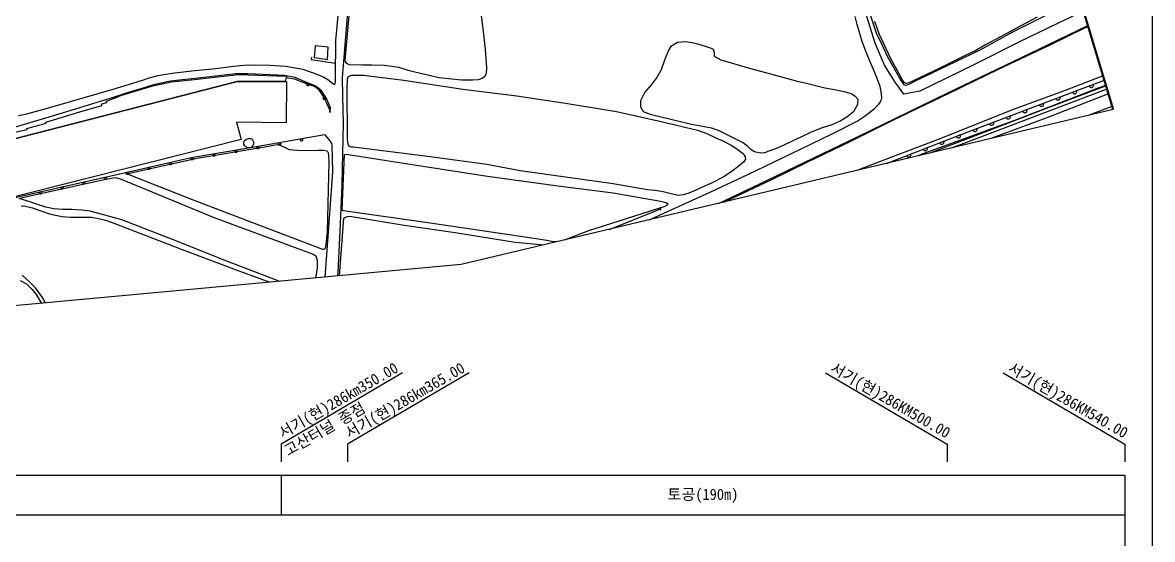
# Model space of a CAD drawing. Header units: millimetres. Extents: x 9574 to 10370, y 1103 to 1809.
# Drawn here: x 10115.5 to 10369.9, y 1347.4 to 1463.8 of the extents above; entities that cross this region are included whole.
import ezdxf
from ezdxf.enums import TextEntityAlignment as Align
from ezdxf.xclip import XClip

# ---------------------------------------------------------------- set-up
doc = ezdxf.new("R2010")
doc.units = ezdxf.units.MM
doc.header["$LTSCALE"] = 10
doc.header["$MEASUREMENT"] = 0
doc.header["$XCLIPFRAME"] = 2
doc.linetypes.add('A-CENTR01', pattern=[2, 1.25, -0.25, 0.25, -0.25])
for name, color, linetype in [('TN-MACL', 6, 'A-CENTR01'), ('TT-TABL-LIN1', 4, 'Continuous'), ('TT-TABL-LIN2', 1, 'Continuous'), ('TT-TABL-TEX2', 3, 'Continuous'), ('TZ-BASE', 253, 'Continuous'), ('TZ-LEAL', 1, 'Continuous'), ('TZ-LEAT', 3, 'Continuous')]:
    doc.layers.add(name, color=color, linetype=linetype)
doc.layers.add('TX-PAPR', color=2, linetype='Continuous', plot=False)
doc.styles.get("Standard").update_dxf_attribs({"font": 'GulimChe.ttf'})

# ---------------------------------------------------------------- blocks, each defined once
blk = doc.blocks.new('AAC001')
at = {"color": 0}
blk.add_circle((0, -0.25), 0.25, dxfattribs=at)
blk = doc.blocks.new('AZ0801')
at = {"color": 0}
blk.add_arc((0, 0), 0.5, 180, 0, dxfattribs=at)
blk = doc.blocks.new('jd-fgjfjfjfjazdf2gs')
at = {"layer": 'TZ-BASE', "elevation": 41}
blk.add_lwpolyline([(713.02, -75.81), (711.07, -76.54), (693.01, -83.46), (671.42, -91.4), (635.13, -105.25), (597.34, -119.48), (578.36, -126.39), (577.23, -126.76), (571.44, -128.75), (566.41, -130.34), (553.29, -133.89)], dxfattribs=at)
at = {"layer": 'TZ-BASE'}
for points in [[(674.98, -95.51), (714.43, -80.51)], [(696.3, -87.4), (714.81, -81.77)], [(463.82, -166.91), (478.52, -164.26), (493.27, -161.22), (506.2, -158.25), (517.33, -155.35), (528.61, -152.28), (539.93, -149.11), (552.11, -145.3), (567.96, -140.23), (583.29, -134.88), (599.32, -129.12), (615.23, -123.06), (629.37, -117.83), (648.86, -110.27), (670.5, -101.99), (696.45, -92.07), (711.67, -86.54), (715.77, -84.98)], [(574.29, -148.12), (576.69, -147.21), (598.48, -138.94), (626.28, -128.37), (651.53, -118.84), (677.53, -108.88), (708.46, -97.12), (718.3, -93.37)], [(588.7, -127.91), (605.23, -121.93), (635.88, -110.39), (658.7, -101.79), (674.9, -95.65)], [(719.63, -97.8), (701.47, -104.63), (678.54, -113.39), (648.82, -124.62), (618.75, -136), (594.72, -145.12)], [(617.21, -141.8), (631.76, -136.24), (654.53, -127.55), (678.35, -118.4), (703.02, -109.12), (720.98, -102.3)], [(424.19, -167.54), (424.96, -167.47), (437.13, -165.98), (450.47, -164.3), (463.97, -162.08), (478.95, -159.39), (488.71, -157.37), (499.78, -155.01), (511.85, -151.94), (527.29, -147.92), (539.65, -144.34), (553.13, -140.14), (568.92, -134.86), (583.8, -129.69), (588.56, -127.92)]]:
    blk.add_lwpolyline(points, dxfattribs=at)
for points in [[(587.68, -115.34, 43.18), (597.2, -111.54, 43.93), (602.95, -109.3, 44.14), (608.38, -106.94, 44.44), (614.48, -104.12, 44.56), (623.06, -100.24, 44.87), (632.39, -95.85, 45.39), (642.24, -91.15, 46.65), (651.34, -86.71, 47.78), (657, -83.86, 48.43), (658.55, -82.84, 48.67), (659.81, -81.92, 48.79), (660.96, -80.93, 48.94), (661.78, -80.13, 49.19), (662.12, -79.73, 49.37), (662.42, -79.21, 49.46), (662.58, -78.62, 49.6), (662.48, -77.6, 49.76), (662.19, -76.08, 49.98), (661.52, -74.27, 50.11), (660.7, -72.25, 50.26), (659.73, -69.94, 50.4), (658.85, -67.97, 50.55), (658.11, -65.94, 50.65), (657.62, -64.14, 50.89), (657.03, -62.12, 51.2), (656.52, -60.28, 51.47)], [(707.99, -59.1, 52.94), (702.24, -61.79, 52.55), (693.43, -66.07, 51.55), (683.27, -71.18, 50.51), (671.12, -77.1, 49.62), (667.5, -77.79, 49.62), (665.53, -75.07, 50.05), (663.19, -71.27, 50.49), (662.27, -69.12, 50.73), (660.98, -66.1, 51.06), (659.27, -60.54, 51.34), (658.69, -58.16, 51.81), (658.62, -56.68, 52.11), (657.89, -51.33, 52.88), (657.8, -45.27, 53.41), (657.62, -41.15, 54.24)], [(707.22, -56.52, 55.41), (705.73, -57.29, 55.24), (699.45, -60.1, 54.71), (691.97, -63.82, 53.67), (684.6, -67.91, 52.45), (670.19, -74.81, 51.68), (668.62, -75.62, 51.71), (668.22, -75.76, 51.71), (667.93, -75.86, 51.71), (667.65, -75.72, 51.71), (666.78, -74.48, 51.87), (665.37, -72.05, 51.95), (663.85, -69.29, 52.14), (662.67, -66.83, 52.31), (661.37, -64.04, 52.54), (660.36, -61.09, 52.85), (659.6, -58.91, 53.09), (658.98, -56.77, 53.29), (658.7, -55.3, 53.44), (658.57, -53.69, 53.72), (658.64, -51.86, 53.96), (658.28, -44.43, 54.82), (658.09, -41.61, 54.83), (658.06, -41.06, 54.92)], [(697.52, -60.47, 54.88), (692.73, -62.98, 54.27), (691.35, -63.72, 53.87), (685.78, -66.76, 52.61), (683.72, -67.92, 52.61), (681.2, -69.16, 52.61), (675.45, -72, 52.26), (669.58, -74.8, 51.1), (668.5, -75.32, 50.96), (668.09, -75.38, 50.97), (667.59, -75.19, 50.97), (667.13, -74.46, 50.97), (666.35, -73.09, 50.97), (664.55, -69.85, 51.16), (661.96, -64.16, 52.15), (661.52, -62.93, 52.5), (660.98, -61.4, 52.69)], [(542.61, -55.81, 46.23), (542.4, -57.67, 46.17), (541.81, -64.81, 45.54), (541.45, -69.52, 45.11), (541.06, -74.06, 44.48), (541.12, -78.2, 44.18), (541.26, -84.39, 44.02), (541.09, -91.06, 43.52), (540.95, -98.31, 43.32), (540.62, -106.96, 43), (540.05, -117.87, 42.94), (539.44, -129.74, 42.72), (543.17, -131.17, 42.83), (545.64, -130.83, 42.82), (555.56, -127.07, 42.83), (569.31, -122.31, 42.92), (587.68, -115.34, 43.27)], [(562.86, -74.07, 45.92), (559, -73.21, 45.79), (556.5, -72.6, 45.8), (553.79, -71.81, 45.93), (550.6, -71.31, 45.76), (547.74, -71.25, 45.73), (545.65, -71.24, 45.66), (542.59, -71.14, 45.42), (542.08, -70.87, 45.42), (541.82, -70.45, 45.45), (541.75, -70.09, 45.48), (542.83, -57.65, 46.17), (543.07, -55.75, 46.26)], [(556.6, -53.96, 46.49), (556.71, -54.21, 46.51), (557.11, -54.74, 46.54), (557.56, -55, 46.54), (558.09, -55.09, 46.54), (566.53, -56.49, 46.79), (568.87, -56.81, 46.53), (570.34, -57.06, 46.61), (571.3, -57.37, 46.62), (571.69, -57.61, 46.62), (572.11, -58.43, 46.51), (572.3, -60.12, 46.36), (572.61, -62.37, 46.38), (573.24, -67.62, 46.1), (573.53, -71.9, 45.92), (573.47, -73.06, 45.81), (573.13, -73.83, 45.81), (572.57, -74.29, 45.86), (571.63, -74.56, 45.97), (570.42, -74.66, 45.97), (569.08, -74.6, 45.97), (567.9, -74.6, 45.97), (562.86, -74.07, 45.92)], [(468.19, -82.58, 43.03), (469.72, -82.25, 43.03), (473.89, -81.18, 43.06), (479.87, -79.44, 42.98), (489.46, -76.67, 42.86), (495.85, -74.71, 42.83), (497.58, -74.09, 42.83), (499.59, -73.59, 42.83), (500.86, -73.34, 42.83), (502.78, -73.05, 42.84), (507.21, -72.56, 42.92), (512.48, -71.97, 43.07), (516.61, -71.51, 43.41), (517.99, -71.31, 43.58), (520.06, -71.2, 43.66), (524.72, -71.22, 43.7), (528.36, -71.48, 43.86), (532.17, -72.17, 44.01), (535.37, -73.27, 44.04), (536.89, -73.99, 44.04), (537.83, -74.48, 44.1), (538.46, -75, 44.21), (538.9, -75.41, 44.21), (539.19, -75.58, 44.22), (539.47, -75.35, 44.23), (539.53, -74.85, 44.24), (539.56, -74.03, 44.28), (539.6, -65.7, 45.83), (540.48, -56.09, 46.2)], [(584.51, -119.94, 43.01), (598.63, -114.29, 44.11), (617.54, -106.24, 44.9), (635.27, -97.93, 45.86), (657.1, -87.41, 48.43), (677.23, -77.55, 50), (697.94, -67.68, 52.13), (708.97, -62.34, 53.02)], [(584.51, -119.94, 43.98), (598.63, -114.29, 44.35), (617.54, -106.24, 45), (617.54, -106.24, 45.38), (635.27, -97.93, 46.07), (657.1, -87.41, 48.15), (657.1, -87.41, 49.38), (677.23, -77.55, 50.45), (697.94, -67.68, 52.7), (708.97, -62.34, 53.69)], [(584.85, -119.97, 44.73), (592.1, -116.97, 44.02), (601.71, -113.11, 44.47), (608.54, -110.26, 44.89), (619.85, -105.31, 44.83), (626.89, -102.13, 45.29), (637.75, -96.97, 47), (645.72, -93.13, 47.05), (655.72, -88.29, 48.48), (664.72, -83.82, 48.99), (677.86, -77.47, 50.27), (688.82, -72.12, 50.75), (700.19, -66.85, 52.54), (708.15, -62.92, 52.81), (709.02, -62.51, 52.89)], [(538.29, -81.91, 44.2), (538.4, -80.84, 44.2), (537.77, -79.25, 44.1), (537.34, -78.48, 44.12), (536.91, -77.75, 44.12), (536.36, -77.02, 44.12), (535.79, -76.47, 44.12), (534.99, -75.93, 44.12), (533.24, -75.21, 44.13), (530.45, -74.06, 44.16), (528.42, -73.64, 44.22), (528.15, -73.58, 44.22), (519.82, -73.21, 43.87), (517.13, -73.24, 43.93), (510.59, -73.95, 43.96), (502.39, -74.88, 43.64), (502.04, -74.96, 43.64), (498.57, -75.71, 43.64), (495.95, -76.49, 43.64), (492.38, -77.56, 43.64), (489.68, -78.42, 43.58), (477.96, -82.09, 43.28), (466.96, -85.39, 43.04)], [(534.15, -69.44, 44.9), (534.05, -69.94, 44.87), (539.57, -70.79, 45.02)], [(534.84, -69.59, 44.87), (534.84, -69.59, 44.87)], [(528.5, -73.76, 44.86), (528.5, -73.76, 44.86)], [(712.36, -73.64, 43.75), (703.27, -77.15, 43.76), (692.38, -81.19, 43.68), (675.25, -87.97, 43.55), (659.85, -93.87, 43.65), (644.13, -99.92, 43.59), (630.88, -104.87, 43.59), (609.55, -112.27, 43.56), (596.2, -117.11, 43.58), (584.7, -121.93, 43.56), (584.85, -119.97, 43.81)], [(457.65, -103.28, 47.12), (454.68, -91.05, 46.91), (517.38, -74.93, 47.25), (528.53, -74.9, 47.35), (528.42, -84.2, 47.51), (517.23, -84.07, 47.39), (518.28, -87.96, 46.81), (457.65, -103.28, 47.12)], [(528.43, -74, 45.01), (530.28, -74.34, 45.01), (531.98, -75.03, 45.01), (534.03, -75.77, 45.01), (534.87, -76.08, 45.01), (535.42, -76.46, 45.03), (535.89, -76.97, 45.03), (536.49, -77.82, 45.05), (536.82, -78.37, 45.05), (537.16, -79.02, 45.05), (537.37, -79.46, 45.05), (537.69, -80.2, 45.06), (538, -80.83, 45.06), (538.2, -81.33, 45.06), (538.3, -81.77, 45.06), (538.29, -81.91, 45.06)], [(713.06, -75.94, 40.33), (700.37, -80.74, 40.33), (681.61, -87.88, 40.33), (660.72, -95.91, 40.38), (643.24, -102.58, 40.41), (626.46, -108.74, 40.4), (607.62, -115.77, 40.33), (589.36, -122.43, 40.34), (582.1, -125.03, 40.34)], [(586.18, -122.28, 43.23), (608.55, -114.04, 43.23), (631.56, -105.5, 43.23), (656.16, -96.24, 43.34), (679.81, -87.12, 43.34), (707.29, -76.69, 43.33), (712.67, -74.65, 43.33)], [(656.16, -96.24, 43.75), (679.81, -87.12, 43.75), (707.29, -76.69, 43.73), (712.67, -74.65, 43.72)], [(713.59, -77.72, 40.43), (699.73, -83.11, 40.43), (671.88, -93.46, 40.43), (644.8, -103.42, 40.4), (617.77, -114.09, 40.35), (600.24, -120.37, 40.3), (579.43, -128.09, 40.31), (565.61, -132.79, 40.21), (553.71, -136.55, 40.23), (541.28, -140.31, 40.17), (530.51, -143.73, 40.11), (520, -146.81, 40.03), (509.69, -149.76, 39.96), (499.06, -152.5, 39.98), (486.48, -155.29, 40.12), (475.56, -157.21, 39.82), (475.13, -155.82, 39.83)], [(582.7, -125.56, 40.22), (609.67, -115.69, 40.18), (644.2, -102.92, 40.07), (680.48, -89.03, 40.16), (713.26, -76.61, 40.17)], [(468.54, -119.74, 40.35), (469.96, -120.52, 40.35), (471.24, -121.77, 40.25), (472.11, -122.89, 40.21), (473.53, -125.15, 40.21), (474.98, -127.57, 40.12), (476.8, -130.73, 40.11), (478.46, -133.53, 40.01), (479.99, -136.26, 39.89), (481.34, -138.73, 39.91), (482.18, -140.3, 39.96), (483.18, -142.14, 39.94), (483.81, -143.3, 40.01), (484.26, -144.11, 40.1), (484.4, -144.42, 40.11), (484.29, -144.46, 40.12), (483.6, -144.53, 40.12), (479.04, -145.4, 40.12), (477.76, -145.85, 40.12), (472.61, -147.06, 40.09), (468.45, -148.23, 39.78)], [(466.99, -150.61, 40.51), (477.71, -148.71, 40.73), (488.45, -146.35, 40.77), (501.64, -143.13, 41.05), (509.57, -141.4, 41.25), (514.91, -140.02, 41.7), (519.81, -138.93, 42.1), (525.43, -137.64, 42.81), (528.39, -136.92, 42.91), (530.53, -136.26, 42.79), (531.83, -135.67, 42.84), (532.89, -135.04, 42.84), (533.76, -134.33, 42.84), (534.35, -133.61, 42.84), (534.98, -132.75, 42.84), (535.49, -131.8, 42.84), (535.78, -130.76, 42.84), (536.84, -123.83, 42.85), (537.82, -110.89, 42.83), (538.9, -95.29, 43.48), (538.75, -89.31, 43.84), (538.68, -88.88, 43.87), (538.37, -88.28, 43.99), (537.18, -86.96, 44.21), (536.68, -87.03, 44.2)], [(536.68, -87.03, 44.29), (520.38, -89.89, 43.75), (507.04, -92.15, 43.78), (495.23, -94.79, 43.35), (457.65, -103.28, 43.2)], [(468.71, -101.12, 41.7), (486.79, -97.15, 41.7), (489.8, -96.54, 41.75), (490.32, -96.64, 41.75), (491.24, -96.92, 41.75), (512.39, -105.65, 41.75), (534.49, -113.78, 41.59), (535.13, -114.17, 41.69), (535.4, -115.16, 41.72), (535.4, -116.88, 41.71), (534.85, -120.74, 41.66), (534.45, -121.7, 41.66), (534.01, -122.11, 41.63), (533.56, -122.17, 41.65), (532.6, -122.09, 41.65), (514.49, -115.18, 41.66), (504.19, -111.07, 41.7), (491.4, -106.07, 41.53), (484.29, -104.1, 41.58), (482.31, -103.92, 41.58), (480.2, -103.79, 41.59), (478.06, -103.73, 41.59), (476.1, -103.62, 41.59), (474.34, -103.24, 41.59), (472.65, -102.69, 41.59), (470.92, -102.11, 41.62), (468.31, -101.29, 41.7)], [(468.73, -102.9, 41.13), (469.7, -103, 41.06), (471.3, -103.38, 41.05), (473.21, -104.06, 40.96), (475.39, -104.8, 40.98), (477.98, -105.33, 40.98), (479.78, -105.48, 40.98), (481.62, -105.51, 40.98), (483.23, -105.46, 40.98), (484.5, -105.45, 40.98), (486.16, -105.79, 40.98), (487.74, -106.18, 40.98), (489.28, -106.65, 40.98), (504.98, -112.79, 40.99), (517.16, -117.35, 41.19), (533.86, -123.55, 41.27), (534.35, -124.18, 41.28), (534.39, -125.36, 41.28), (533.91, -126.99, 41.28), (533.21, -128.53, 41.28), (532.63, -129.8, 41.27), (532.24, -130.6, 41.14), (531.73, -131.01, 41.14), (530.3, -131.44, 41.14), (528.58, -131.57, 41.14), (527.06, -131.08, 41.14), (525.59, -130.27, 41.14), (524, -129.5, 41.08), (522.52, -128.87, 41.1), (520.97, -128.27, 41.1), (508.56, -124.25, 40.97), (507.37, -124.21, 40.87), (506.26, -124.55, 40.72), (504.64, -125, 40.74), (503.13, -125.2, 40.72), (501.81, -125.42, 40.72), (495.62, -126.89, 40.57), (493.81, -127.1, 40.57), (486.14, -127.89, 40.57), (479.04, -128.69, 40.62), (478.21, -128.84, 40.62), (477.42, -129.01, 40.62), (476.88, -129.02, 40.62), (476.45, -128.78, 40.62), (476.14, -128.35, 40.62), (473.56, -123.56, 40.53), (471.97, -121.43, 40.64), (470.85, -120.25, 40.64), (469.89, -119.39, 40.67), (469.02, -118.54, 40.71)], [(582.23, -115.3, 43.67), (586.89, -113.66, 43.4), (593.97, -110.97, 43.58), (598.34, -109.32, 43.72), (601.78, -108, 44.11), (611.47, -104.14, 44.78), (612.74, -103.64, 44.67)], [(612.41, -103.54, 44.67), (612.63, -103.45, 44.67), (612.8, -103.74, 44.67), (612.62, -103.87, 44.67)], [(582.23, -115.3, 42.98), (574.4, -117.94, 42.68), (560.46, -122.91, 42.53), (548.42, -127.55, 42.38), (542.35, -129.27, 42.56), (541.13, -129.59, 42.59)], [(584.51, -119.94, 44.01), (557.2, -130.05, 43.76), (544.17, -134.76, 42.84), (533.88, -138.51, 42.67), (526.86, -140.69, 42.68), (514.38, -143.67, 41.35), (509.37, -144.77, 41.05), (503.09, -146.01, 40.99), (495.19, -147.87, 40.91), (487.33, -149.74, 40.82), (478.13, -151.6, 40.69), (472.1, -152.88, 40.5), (471.01, -153.05, 40.45), (462.13, -154.47, 40.05), (453.77, -156.03, 39.86), (444.75, -157.43, 39.65), (431.77, -159.1, 39.19), (430.42, -159.4, 39.19), (425.57, -159.81, 38.91), (419.55, -160.08, 38.75)], [(526.86, -140.69, 43.47), (533.88, -138.51, 43.62), (544.17, -134.76, 43.62), (557.2, -130.05, 43.81), (579.96, -121.75, 43.77), (584.51, -119.94, 43.83)]]:
    blk.add_polyline3d(points, dxfattribs=at)
for points in [[(619.69, -84.62, 47.14), (610.7, -82.43, 47.57), (608.9, -81.75, 47.63), (608.28, -80.68, 47.76), (608.26, -79.23, 48.05), (609.16, -77.44, 48.3), (610.76, -75.59, 48.55), (611.91, -74.11, 48.76), (612.96, -72.19, 49), (613.72, -70.03, 49.16), (614.52, -68.06, 49.24), (615.21, -66.87, 49.42), (616.58, -66.1, 49.54), (618.36, -65.93, 49.56), (619.87, -66.17, 49.56), (621.08, -66.42, 49.56), (622.79, -66.97, 49.56), (624.14, -67.44, 49.56), (624.59, -67.65, 49.41), (624.79, -68.34, 49.23), (624.78, -69.23, 49.06), (626.29, -70.07, 49.03), (629.19, -70.91, 48.96), (633.01, -72.02, 49.18), (636.66, -72.97, 49.31), (639.94, -73.87, 49.35), (643.47, -74.86, 49.35), (645.89, -75.41, 49.35), (649.73, -76.33, 49.36), (652.24, -76.84, 49.36), (654.39, -77.22, 49.36), (655.81, -77.68, 49.36), (656.56, -78.22, 49.24), (657.12, -78.9, 49.2), (657.09, -80.1, 49.2), (656.16, -81.75, 49.04), (654.71, -82.99, 49.04), (653.14, -83.89, 49.01), (651.32, -84.66, 48.83), (649.15, -85.4, 48.64), (646.61, -86.35, 48.47), (644.46, -87.39, 48.42), (642.35, -88.34, 48.35), (640.33, -89.34, 48.16), (638.61, -90.08, 48.03), (637.12, -90.64, 47.85), (636.1, -90.97, 47.69), (635.16, -91.1, 47.62), (633.91, -90.76, 47.67), (633.03, -90.23, 47.68), (632.42, -89.67, 47.74), (631.3, -88.74, 47.74), (629.82, -88.01, 47.82), (627.74, -86.95, 47.9), (625.91, -86.06, 47.91), (624.26, -85.46, 47.92)], [(535.05, -66.83, 48.89), (537.82, -67.09, 48.88), (537.63, -70.03, 48.36), (534.84, -69.59, 48.36)], [(454.68, -91.05, 46.91), (454.16, -89.08, 46.4), (464.89, -86.44, 46.5), (465.02, -86.86, 46.52), (470.08, -85.72, 46.45), (470.05, -85.52, 46.45), (474.37, -84.32, 46.45), (474.35, -84.11, 46.45), (481.94, -81.75, 46.45), (486.94, -80.31, 46.46), (486.92, -79.99, 46.45), (488.02, -79.65, 46.45), (487.95, -79.36, 46.45), (491.46, -77.97, 46.41), (498.38, -75.89, 46.39), (502.6, -74.99, 46.41), (507.02, -74.54, 46.42), (517.71, -73.37, 46.69), (528.5, -73.76, 46.72), (528.2, -74.9, 47.35), (517.38, -74.93, 47.25)], [(573.64, -93.65, 44.79), (559.7, -91.71, 44.58), (543.53, -89.69, 44.45), (543.12, -89.69, 44.49), (542.64, -89.56, 44.49), (542.42, -89.07, 44.49), (542.27, -87.92, 44.49), (542.15, -76.11, 44.64), (542.21, -75.05, 44.57), (542.26, -74.33, 44.56), (542.41, -73.85, 44.59), (543.08, -73.49, 44.64), (544, -73.47, 44.65), (545.86, -73.47, 44.65), (554.94, -74.63, 44.7), (568.18, -76.67, 44.9), (580.39, -78.14, 45.07), (591.77, -79.87, 45.3), (602.84, -81.71, 45.38), (612.88, -83.94, 45.49), (621.03, -85.92, 45.66), (623.12, -86.67, 45.68), (625.21, -87.59, 45.73), (626.77, -88.28, 45.71), (628.64, -89.27, 45.74), (629.94, -90.12, 45.83), (631.19, -91.08, 45.85), (631.52, -91.5, 45.88), (631.76, -91.93, 45.92), (631.86, -92.42, 45.96), (631.42, -93.1, 45.96), (630.11, -94.17, 45.88), (628.58, -95.34, 45.83), (626.8, -96.44, 45.86), (624.19, -97.81, 45.9), (622.45, -98.59, 45.89), (620.68, -99.4, 45.79), (619.08, -100.04, 45.79), (617.82, -100.47, 45.74), (616.72, -100.61, 45.64), (615.14, -100.24, 45.66), (613.32, -99.77, 45.66), (611.52, -99.46, 45.66), (609.81, -99.29, 45.66), (602.03, -97.94, 45.53), (581.14, -95.05, 44.93)], [(519.11, -89.39, 47.8), (518.92, -89.04, 47.79), (518.88, -88.73, 47.8), (518.98, -88.37, 47.8), (519.19, -88.12, 47.8), (519.52, -87.91, 47.8), (519.86, -87.79, 47.8), (520.14, -87.76, 47.8), (520.44, -87.79, 47.8), (520.75, -87.94, 47.8), (520.94, -88.21, 47.8), (521.07, -88.48, 47.8), (521.1, -88.71, 47.8), (521.06, -89.04, 47.8), (520.95, -89.31, 47.8), (520.79, -89.53, 47.8), (520.62, -89.72, 47.8), (520.36, -89.84, 47.8), (520.09, -89.88, 47.8), (519.78, -89.87, 47.8), (519.6, -89.81, 47.8), (519.35, -89.65, 47.8)], [(519.74, -106.3, 42.55), (506.93, -101.44, 42.43), (492.69, -95.78, 42.45), (492.74, -95.65, 42.45), (508.41, -92.17, 42.46), (523.61, -89.62, 42.7), (526.01, -89.2, 42.7), (526.51, -89.15, 42.7), (527.03, -89.26, 42.7), (528.02, -89.74, 42.7), (529.12, -90.23, 42.7), (530.88, -90.43, 42.7), (533.19, -90.45, 42.7), (535.55, -90.36, 42.7), (536.85, -90.36, 42.71), (537.63, -90.57, 42.71), (537.91, -91.01, 42.71), (537.99, -91.68, 42.71), (538.07, -93, 42.71), (537.65, -108.76, 42.63), (537.29, -112.23, 42.66), (537.12, -112.63, 42.66), (536.88, -112.73, 42.66), (536.7, -112.74, 42.66)], [(560.85, -106.86, 43.29), (541.31, -104.03, 43.22), (541.1, -104.01, 43.23), (541.04, -103.84, 43.23), (541.54, -91.35, 43.27), (541.89, -91.29, 43.27), (542.9, -91.41, 43.32), (557.78, -93.78, 43.33), (573.78, -96.28, 43.55), (589.07, -98.34, 43.83), (602.06, -100, 44.12), (612.33, -101.84, 44.33), (613.29, -102.01, 44.34), (613.92, -102.2, 44.34), (614.31, -102.37, 44.25), (614.37, -102.62, 44.26), (614.2, -102.8, 44.26), (613.73, -103.06, 44.26), (596.48, -108.59, 43.73), (590.07, -111.01, 43.6), (589.32, -111.07, 43.56), (588.54, -111.06, 43.57), (587.16, -110.77, 43.54), (581.19, -109.8, 43.43)], [(554.58, -107.24, 42.7), (566.5, -108.96, 42.62), (579.96, -111.11, 42.52), (586.5, -111.68, 42.98), (586.94, -111.95, 42.99), (587.01, -112.31, 42.99), (586.7, -112.59, 42.99), (586.07, -112.89, 42.98), (580.01, -114.94, 42.69), (578.17, -115.26, 42.67), (576.45, -115.84, 42.68), (561.27, -121.5, 42.49), (546.03, -127.16, 42.69), (541.34, -128.73, 42.54), (540.43, -129.13, 42.54), (539.96, -129.3, 42.54), (539.74, -129.14, 42.54), (539.63, -128.88, 42.54), (539.62, -128.57, 42.54), (541.44, -105.72, 42.69), (541.64, -105.53, 42.69), (542.25, -105.32, 42.69), (542.78, -105.22, 42.7)]]:
    blk.add_polyline3d(points, close=True, dxfattribs=at)
at = {"layer": 'TZ-BASE', "rotation": 31.02270117098596}
for name, p in [('AAC001', (533.19, -75.47, 45.01)), ('AZ0801', (709.71, -75.77, 43.33)), ('AAC001', (536.9, -78.52, 45.05)), ('AZ0801', (702.23, -78.61, 43.33)), ('AZ0801', (705.97, -77.19, 43.33)), ('AZ0801', (694.75, -81.45, 43.33)), ('AZ0801', (698.49, -80.03, 43.33)), ('AZ0801', (691.01, -82.87, 43.34)), ('AZ0801', (683.53, -85.71, 43.34)), ('AZ0801', (687.27, -84.29, 43.34)), ('AAC001', (526.84, -88.76, 43.96)), ('AAC001', (531.76, -87.89, 44.13)), ('AZ0801', (676.06, -88.57, 43.34)), ('AZ0801', (679.8, -87.13, 43.34)), ('AAC001', (512.06, -91.3, 43.77)), ('AAC001', (516.99, -90.46, 43.76)), ('AAC001', (521.91, -89.62, 43.8)), ('AZ0801', (668.6, -91.45, 43.34)), ('AZ0801', (672.33, -90.01, 43.34)), ('AAC001', (502.25, -93.22, 43.61)), ('AAC001', (507.13, -92.13, 43.78)), ('AZ0801', (664.87, -92.89, 43.34)), ('AAC001', (487.62, -96.51, 43.32)), ('AAC001', (492.5, -95.41, 43.34)), ('AAC001', (497.37, -94.31, 43.43)), ('AAC001', (477.87, -98.71, 43.28)), ('AAC001', (482.74, -97.61, 43.3)), ('AAC001', (472.99, -99.81, 43.26))]:
    blk.add_blockref(name, p, dxfattribs=at)
blk = doc.blocks.new('JD-경부고속하선표_190503')
at = {"layer": 'TT-TABL-LIN1'}
blk.add_lwpolyline([(2, 114), (785.58, 114), (785.58, 39), (2, 39)], close=True, dxfattribs=at)
at = {"layer": 'TT-TABL-LIN2'}
blk.add_lwpolyline([(785.58, 105), (9.33, 105)], dxfattribs=at)

msp = doc.modelspace()

# ---------------------------------------------------------------- linework, layer by layer
at = {"layer": 'TN-MACL', "const_width": 0.5}
msp.add_lwpolyline([(10314.89, 1597.72), (10361.05, 1444.24)], dxfattribs=at)
at = {"layer": 'TX-PAPR'}
msp.add_lwpolyline([(9573.89, 1103.05), (10369.89, 1103.05), (10369.89, 1619.05), (9573.89, 1619.05)], close=True, dxfattribs=at)
at = {"layer": 'TX-PAPR', "flags": 128}
for points in [[(10361.05, 1444.24), (10214.23, 1409.29), (10002.24, 1389.7), (9789.58, 1405.58), (9621.95, 1443.86), (9667.99, 1597.46), (9813.48, 1564.24), (10000.83, 1550.25), (10188.21, 1567.57), (10314.89, 1597.72)], [(10314.89, 1597.72), (10361.05, 1444.24)]]:
    msp.add_lwpolyline(points, dxfattribs=at)
at = {"layer": 'TZ-LEAL'}
for points in [[(10201.07, 1384.9), (10173.68, 1368.87), (10173.68, 1364.87)], [(10216.07, 1384.9), (10188.68, 1368.87), (10188.68, 1364.87)], [(10296.3, 1384.9), (10323.68, 1368.87), (10323.68, 1364.87)], [(10336.3, 1384.9), (10363.68, 1368.87), (10363.68, 1364.87)]]:
    msp.add_lwpolyline(points, dxfattribs=at)
at = {"layer": 'TZ-LEAL', "flags": 128}
msp.add_lwpolyline([(10173.68, 1361.87), (10173.68, 1352.87)], dxfattribs=at)

# ---------------------------------------------------------------- block references
at = {"layer": 'TT-TABL-LIN2'}
msp.add_blockref('JD-경부고속하선표_190503', (9578.11, 1247.87), dxfattribs=at)
at = {"layer": 'TZ-BASE'}
ref = msp.add_blockref('jd-fgjfjfjfjazdf2gs', (9646.41, 1525.46), dxfattribs=at)
XClip(ref).set_block_clipping_path([(714.6438916503, -81.2189901643), (567.8265276495, -116.1712244665), (355.8346550711, -135.7611912706), (143.1711438058, -119.8842510469), (-24.4568499983, -81.6031187117), (21.5795735279, 72.0027518047), (167.0723879304, 38.7766208012), (354.4195205208, 24.7897398007), (541.8075255428, 42.1060866644), (668.4836330351, 72.2633709864)])

# ---------------------------------------------------------------- texts
at = {"layer": 'TT-TABL-TEX2'}
msp.add_text('토공(190m)', height=2.5, dxfattribs=at).set_placement((10268.68, 1357.37), align=Align.MIDDLE)
at = {"layer": 'TZ-LEAT'}
for s, rotation, p in [('서기(현)286km350.00', 30, (10187.18, 1377.66)), ('서기(현)286km365.00', 30, (10202.18, 1377.66)), ('서기(현)286KM500.00', 330, (10310.29, 1377.7)), ('서기(현)286KM540.00', 330, (10350.29, 1377.7))]:
    msp.add_text(s, height=2.5, rotation=rotation, dxfattribs=at).set_placement(p, align=Align.CENTER)
msp.add_text('고산터널 종점', height=2.5, rotation=30, dxfattribs=at).set_placement((10175.23, 1366.07))

doc.saveas('drawing.dxf')
